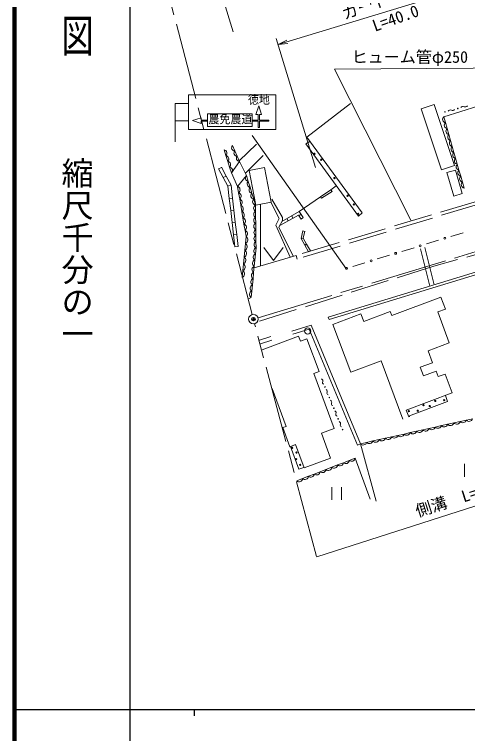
# Model space of a CAD drawing. Units: millimetres, scale not verified. Extents: x 40000 to 680000, y 20000 to 380000.
# Drawn here: x 40000 to 110589, y 201240 to 313221 of the extents above; entities that cross this region are included whole.
import ezdxf
from ezdxf.enums import TextEntityAlignment as Align

# ---------------------------------------------------------------- set-up
doc = ezdxf.new("R2010")
doc.units = ezdxf.units.MM
doc.header["$LTSCALE"] = 1000
doc.header["$PDMODE"] = 32
doc.header["$PDSIZE"] = 500
doc.linetypes.add('CHAIN', pattern=[18.5, 12, -1.5, 3.5, -1.5])
doc.linetypes.add('DASHED', pattern=[7.5, 6, -1.5])
for name, color, linetype, lineweight in [('M-BGD', 7, 'Continuous', 13), ('M-BGD-EXST', 7, 'Continuous', 13), ('M-BMK', 2, 'CHAIN', 13), ('M-BMK-SRVR', 3, 'Continuous', 13), ('M-STR-HTXT', 7, 'Continuous', 13), ('M-STR-STRC', 7, 'Continuous', 13), ('M-TTL', 2, 'Continuous', 140), ('M-TTL-BAND', 7, 'Continuous', 25)]:
    doc.layers.add(name, color=color, linetype=linetype, lineweight=lineweight)
doc.layers.add('M-OTRS', color=6, linetype='Continuous')
doc.styles.add('@ＭＳ ゴシック', font='')
doc.styles.add('ＭＳ ゴシック', font='')
doc.styles.get('@ＭＳ ゴシック').set_extended_font_data('@MS Gothic')
doc.styles.get('ＭＳ ゴシック').set_extended_font_data('MS Gothic')

msp = doc.modelspace()

# ---------------------------------------------------------------- linework, layer by layer
at = {"layer": 'M-BGD'}
for p, q in [((105369, 299174), (103349, 298500)), ((108530, 289708), (105369, 299174)), ((103349, 298500), (106509, 289033)), ((106870, 297280), (112167, 298915)), ((107129, 296365), (106865, 297291)), ((107394, 295439), (107129, 296365)), ((107658, 294513), (107394, 295439)), ((107923, 293587), (107658, 294513)), ((108188, 292662), (107923, 293587)), ((73967, 292782), (74333, 291966)), ((77730, 293022), (75022, 290429)), ((108452, 291736), (108188, 292662)), ((72939, 291226), (72649, 292118)), ((73229, 290335), (72939, 291226)), ((74333, 291966), (74698, 291151)), ((74698, 291151), (75064, 290335)), ((78751, 291243), (75979, 288497)), ((108717, 290810), (108452, 291736)), ((73519, 289444), (73229, 290335)), ((73815, 288541), (75070, 290324)), ((108981, 289884), (108717, 290810)), ((72533, 287817), (71809, 289175)), ((71815, 289164), (72256, 289399)), ((72974, 288053), (72250, 289410)), ((73809, 288552), (73519, 289444)), ((78975, 289369), (76559, 288908)), ((80004, 283976), (78975, 289369)), ((106509, 289033), (108530, 289708)), ((108682, 288985), (107340, 288589)), ((109758, 285341), (108682, 288985)), ((109246, 288958), (108981, 289884)), ((109510, 288032), (109246, 288958)), ((72974, 288053), (72533, 287817)), ((73256, 286460), (72533, 287817)), ((72974, 288053), (73742, 286612)), ((76151, 288152), (76431, 287226)), ((76559, 288908), (77588, 283515)), ((107340, 288589), (108416, 284944)), ((109775, 287106), (109510, 288032)), ((73697, 286695), (73256, 286460)), ((76431, 287226), (76712, 286299)), ((110040, 286180), (109775, 287106)), ((73474, 284574), (73256, 286460)), ((73971, 284632), (73742, 286612)), ((74925, 285456), (74758, 286432)), ((76712, 286299), (76992, 285373)), ((87687, 284840), (89309, 285915)), ((87852, 284590), (89475, 285665)), ((89309, 285915), (90125, 286545)), ((89309, 285915), (89475, 285665)), ((73971, 284632), (73474, 284574)), ((73692, 282689), (73474, 284574)), ((74188, 282746), (73971, 284632)), ((75091, 284479), (74925, 285456)), ((75258, 283503), (75091, 284479)), ((76992, 285373), (77273, 284447)), ((77273, 284447), (77553, 283521)), ((87687, 284840), (87852, 284590)), ((108416, 284944), (109758, 285341)), ((75425, 282526), (75258, 283503)), ((77553, 283521), (77565, 282575)), ((77588, 283515), (80004, 283976)), ((78306, 274023), (78337, 283658)), ((74188, 282746), (73692, 282689)), ((73910, 280803), (73692, 282689)), ((74406, 280860), (74188, 282746)), ((75591, 281550), (75425, 282526)), ((77565, 282575), (77576, 281629)), ((75758, 280573), (75591, 281550)), ((77576, 281629), (77587, 280683)), ((82651, 281088), (82455, 281437)), ((83381, 281497), (83186, 281846)), ((84649, 282096), (84318, 281872)), ((85001, 281578), (84670, 281353)), ((74406, 280860), (73910, 280803)), ((74127, 278917), (73910, 280803)), ((74624, 278974), (74406, 280860)), ((75924, 279596), (75758, 280573)), ((77587, 280683), (77599, 279737)), ((74624, 278974), (74127, 278917)), ((74345, 277031), (74127, 278917)), ((74842, 277089), (74624, 278974)), ((76091, 278620), (75924, 279596)), ((77599, 279737), (77610, 278791)), ((84665, 278335), (84932, 279516)), ((84938, 279505), (85230, 279439)), ((85225, 279450), (84983, 278382)), ((88888, 266079), (131878, 279203)), ((109905, 279233), (107992, 278648)), ((75990, 277560), (76091, 278620)), ((77610, 278791), (77621, 277845)), ((77621, 277845), (77633, 276898)), ((84983, 278382), (84665, 278335)), ((85248, 277305), (84665, 278335)), ((85509, 277453), (84983, 278382)), ((89004, 265696), (131854, 278777)), ((106079, 278064), (104167, 277480)), ((74842, 277089), (74345, 277031)), ((75889, 276501), (75990, 277560)), ((77633, 276898), (77539, 275933)), ((85509, 277453), (85248, 277305)), ((85832, 276274), (85248, 277305)), ((86093, 276422), (85509, 277453)), ((102254, 276896), (100341, 276311)), ((75788, 275442), (75889, 276501)), ((77358, 273736), (83872, 275688)), ((77539, 275933), (77446, 274967)), ((86093, 276422), (85832, 276274)), ((98428, 275727), (96516, 275143)), ((75587, 273323), (75688, 274382)), ((75688, 274382), (75788, 275442)), ((77446, 274967), (77352, 274002)), ((94603, 274559), (92690, 273974)), ((75486, 272263), (75587, 273323)), ((77352, 274002), (77259, 273036)), ((77259, 273036), (77165, 272070)), ((77072, 271105), (76978, 270139)), ((77165, 272070), (77072, 271105)), ((76978, 270139), (76885, 269174)), ((76891, 269162), (76380, 268877)), ((98775, 266321), (106441, 269206)), ((106441, 269206), (107141, 267345)), ((93970, 266584), (89592, 264937)), ((93970, 266583), (94412, 265407)), ((94412, 265407), (98535, 266958)), ((98535, 266958), (98775, 266321)), ((107141, 267345), (105925, 266887)), ((105925, 266887), (107738, 262068)), ((88888, 266079), (89004, 265696)), ((89592, 264937), (92389, 257504)), ((78186, 262505), (79947, 263079)), ((78357, 261949), (80110, 262492)), ((78575, 261012), (84254, 263111)), ((84254, 263111), (84538, 262341)), ((84538, 262341), (85563, 262720)), ((85563, 262720), (87454, 257603)), ((107738, 262068), (104435, 260825)), ((104435, 260825), (105127, 258988)), ((92389, 257504), (97102, 259278)), ((100514, 250212), (97102, 259278)), ((105127, 258988), (103223, 258271)), ((87454, 257603), (86650, 257305)), ((103223, 258271), (103718, 256955)), ((103718, 256955), (105682, 257694)), ((105682, 257694), (106011, 256820)), ((86650, 257305), (89807, 248764)), ((106011, 256820), (107074, 257220)), ((107074, 257220), (108177, 254290)), ((82339, 249080), (80159, 254979)), ((108177, 254290), (101037, 251603)), ((107127, 253895), (107478, 252963)), ((101387, 250671), (107478, 252963)), ((101037, 251603), (101430, 250557)), ((101566, 250608), (101430, 250557)), ((108453, 249622), (109424, 249839)), ((109424, 249839), (110394, 250056)), ((110394, 250056), (111365, 250273)), ((81791, 248878), (82339, 249080)), ((82889, 245908), (81791, 248878)), ((89807, 248764), (87814, 248028)), ((103601, 248538), (104571, 248755)), ((104571, 248755), (105542, 248972)), ((105542, 248972), (106512, 249189)), ((106512, 249189), (107483, 249406)), ((107483, 249406), (108453, 249622)), ((87814, 248028), (89253, 244135)), ((98748, 247453), (99718, 247670)), ((99718, 247670), (100689, 247887)), ((100689, 247887), (101659, 248104)), ((101659, 248104), (102630, 248321)), ((102630, 248321), (103601, 248538)), ((93895, 246369), (94866, 246586)), ((94866, 246586), (95836, 246803)), ((95836, 246803), (96807, 247019)), ((96807, 247019), (97777, 247236)), ((97777, 247236), (98748, 247453)), ((83775, 246235), (82889, 245908)), ((83007, 245951), (84323, 242391)), ((85116, 242606), (83775, 246235)), ((93901, 246357), (93440, 246165)), ((93901, 246357), (96324, 237421)), ((89253, 244135), (85116, 242606)), ((92162, 243779), (93071, 244133)), ((93077, 244122), (95406, 237746)), ((89435, 242716), (90344, 243070)), ((90344, 243070), (91253, 243424)), ((91253, 243424), (92162, 243779)), ((85090, 242675), (84323, 242391)), ((86708, 241653), (87617, 242007)), ((87617, 242007), (88526, 242362)), ((88526, 242362), (89435, 242716)), ((83980, 240590), (84890, 240945)), ((84890, 240945), (85799, 241299)), ((85799, 241299), (86708, 241653))]:
    msp.add_line(p, q, dxfattribs=at)
at = {"layer": 'M-BGD', "linetype": 'DASHED'}
for p, q in [((84368, 282509), (87687, 284840)), ((112130, 284158), (83872, 275688)), ((112273, 283679), (84041, 275123)), ((104683, 270901), (103198, 276926)), ((105353, 271105), (103877, 277094)), ((83872, 275688), (84041, 275123))]:
    msp.add_line(p, q, dxfattribs=at)
at = {"layer": 'M-BGD'}
for points in [[(92356, 299330), (85522, 294087), (94160, 282319), (93577, 281803), (85395, 293042), (85994, 293444)], [(75070, 290324), (76156, 288140), (74764, 286421), (73815, 288541)], [(83415, 275592), (81182, 280070), (81738, 281121), (81733, 281598), (80100, 284457)], [(79915, 283959), (81217, 281465), (80697, 280411), (82960, 275420)], [(81673, 280998), (84368, 282509), (85001, 281578)], [(81328, 280346), (84244, 281981), (84670, 281353)], [(83201, 263902), (86200, 264831), (93901, 246357)], [(83349, 263424), (85913, 264219), (93440, 246165)]]:
    msp.add_lwpolyline(points, dxfattribs=at)
at = {"layer": 'M-BGD', "linetype": 'DASHED'}
msp.add_lwpolyline([(153605, 282286), (130687, 281029), (105341, 274024), (77837, 265339)], dxfattribs=at)
at = {"layer": 'M-BGD'}
for centre, radius in [((107067, 298027), 50), ((109055, 298572), 50), ((86723, 291531), 100), ((87795, 290586), 100), ((89846, 287730), 100), ((91900, 284989), 100), ((92862, 283632), 100), ((93529, 282173), 100), ((107036, 278356), 150), ((103210, 277188), 150), ((99385, 276019), 150), ((95559, 274851), 150), ((91734, 273682), 150), ((88363, 255211), 50), ((89053, 253551), 50), ((105545, 253030), 100), ((106949, 253154), 100), ((103711, 252393), 100), ((104691, 252237), 100), ((89744, 251891), 50), ((101447, 251445), 100), ((102813, 251507), 100), ((90434, 250231), 50), ((91124, 248571), 50), ((83254, 245749), 100), ((83935, 244997), 100), ((83890, 243969), 100), ((84488, 243088), 100)]:
    msp.add_circle(centre, radius, dxfattribs=at)
for centre, radius, start, end in [((107887, 297960), 382, 62.90243, 147.75154), ((108235, 298640), 382, 242.90149, 327.75307), ((109875, 298504), 382, 62.90243, 147.75154), ((110223, 299184), 382, 242.90149, 327.75307), ((107224, 296893), 536, 132.09766, 259.79689), ((107489, 295967), 536, 132.09862, 259.7974), ((107753, 295041), 536, 132.09766, 259.79689), ((108018, 294115), 536, 132.09707, 259.7978), ((108283, 293189), 536, 132.0992, 259.79649), ((74317, 292449), 483, 136.40446, 271.88561), ((108547, 292264), 536, 132.09707, 259.7978), ((72588, 291605), 516, 312.77811, 83.27564), ((72878, 290714), 516, 312.77757, 83.27618), ((74683, 291633), 483, 136.40618, 271.88559), ((75048, 290818), 483, 136.4061, 271.88514), ((108812, 291338), 536, 132.09766, 259.79689), ((73168, 289822), 516, 312.7775, 83.27741), ((109076, 290412), 536, 132.09862, 259.7974), ((73458, 288931), 516, 312.7775, 83.27663), ((109341, 289486), 536, 132.09766, 259.79689), ((109605, 288560), 536, 132.09707, 259.7978), ((76521, 287758), 540, 133.25213, 260.45748), ((109870, 287634), 536, 132.0992, 259.79649), ((76801, 286832), 540, 133.25222, 260.45705), ((110135, 286708), 536, 132.09766, 259.79689), ((74586, 285901), 559, 307.27708, 72.08247), ((77082, 285906), 540, 133.25213, 260.45748), ((74753, 284924), 559, 307.27681, 72.08293), ((74919, 283947), 559, 307.27587, 72.08253), ((77362, 284980), 540, 133.25222, 260.45705), ((77643, 284054), 540, 133.25213, 260.45748), ((75086, 282971), 559, 307.2757, 72.08385), ((77782, 283051), 523, 115.92515, 245.44343), ((75253, 281994), 559, 307.27708, 72.08247), ((77793, 282105), 523, 115.92492, 245.44487), ((75419, 281018), 559, 307.27559, 72.08282), ((77805, 281159), 523, 115.92345, 245.44514), ((75586, 280041), 559, 307.27541, 72.08413), ((77816, 280212), 523, 115.92345, 245.44514), ((75752, 279065), 559, 307.27708, 72.08247), ((77827, 279266), 523, 115.9229, 245.4457), ((75720, 278121), 622, 295.73977, 53.39145), ((77839, 278320), 523, 115.92343, 245.44516), ((77850, 277374), 523, 115.92345, 245.44514), ((75619, 277061), 622, 295.74021, 53.39112), ((77827, 276392), 542, 111.0009, 237.94367), ((75518, 276002), 622, 295.73977, 53.39145), ((77733, 275427), 542, 111.00179, 237.94384), ((75317, 273883), 622, 295.73977, 53.39145), ((75418, 274942), 622, 295.74021, 53.39112), ((77640, 274461), 542, 111.0009, 237.94367), ((75216, 272823), 622, 295.73858, 53.39274), ((77546, 273495), 542, 111.0009, 237.94367), ((77453, 272530), 542, 111.00179, 237.94384), ((77266, 270599), 542, 111.0004, 237.94406), ((77360, 271564), 542, 111.0009, 237.94367), ((77173, 269633), 542, 111.00229, 237.94346), ((87745, 256171), 302, 334.59543, 70.54858), ((88292, 255911), 302, 154.59107, 250.55197), ((88435, 254511), 302, 334.59543, 70.54858), ((88982, 254251), 302, 154.595, 250.54804), ((89125, 252851), 302, 334.5915, 70.55251), ((89672, 252591), 302, 154.59379, 250.55022), ((89815, 251191), 302, 334.59543, 70.54858), ((90362, 250931), 302, 154.58986, 250.55415), ((90505, 249531), 302, 334.59379, 70.55022), ((108881, 249987), 562, 220.38989, 344.80733), ((109852, 250204), 562, 220.39158, 344.80652), ((110822, 250420), 562, 220.38974, 344.8086), ((91052, 249271), 302, 154.58986, 250.55415), ((104029, 248902), 562, 220.38974, 344.8086), ((104999, 249119), 562, 220.39008, 344.80689), ((105970, 249336), 562, 220.39139, 344.80695), ((106940, 249553), 562, 220.38993, 344.80816), ((107911, 249770), 562, 220.38993, 344.80816), ((99176, 247817), 562, 220.38974, 344.8086), ((100147, 248034), 562, 220.39008, 344.80689), ((101117, 248251), 562, 220.39139, 344.80695), ((102088, 248468), 562, 220.38993, 344.80816), ((103058, 248685), 562, 220.38993, 344.80816), ((94323, 246733), 562, 220.38974, 344.8086), ((95294, 246950), 562, 220.38993, 344.80816), ((96264, 247167), 562, 220.39008, 344.80689), ((97235, 247384), 562, 220.39139, 344.80695), ((98206, 247601), 562, 220.38993, 344.80816), ((92527, 244186), 547, 228.11152, 354.47274), ((89800, 243123), 547, 228.10993, 354.47433), ((90709, 243477), 547, 228.10999, 354.47318), ((91618, 243831), 547, 228.11152, 354.47274), ((87073, 242060), 547, 228.11152, 354.47274), ((87982, 242414), 547, 228.11152, 354.47274), ((88891, 242769), 547, 228.10993, 354.47433), ((84345, 240997), 547, 228.1109, 354.47336), ((85255, 241351), 547, 228.1109, 354.47336), ((86164, 241706), 547, 228.11152, 354.47274)]:
    msp.add_arc(centre, radius, start, end, dxfattribs=at)
at = {"layer": 'M-BGD-EXST'}
for p, q in [((78845, 276905), (80345, 274905)), ((80345, 274905), (81845, 276905)), ((110116, 243230), (110116, 241230)), ((89464, 239616), (89464, 237616)), ((90964, 239616), (90964, 237616))]:
    msp.add_line(p, q, dxfattribs=at)
msp.add_circle((85675, 263922), 500, dxfattribs=at)
at = {"layer": 'M-BMK'}
for p, q in [((60553, 329622), (77038, 266502)), ((77945, 265994), (172027, 294539)), ((87028, 228831), (77420, 265051))]:
    msp.add_line(p, q, dxfattribs=at)
at = {"layer": 'M-BMK-SRVR'}
msp.add_circle((77227, 265776), 750, dxfattribs=at)
at = {"layer": 'M-OTRS'}
msp.add_point((77227, 265776), dxfattribs=at)
at = {"layer": 'M-STR-HTXT'}
for p, q in [((74079, 310502), (69439, 325814)), ((81078, 308514), (118392, 319911)), ((86920, 289386), (80786, 309470)), ((81078, 308514), (82439, 309191)), ((81078, 308514), (82585, 308713)), ((87084, 228784), (128870, 242135))]:
    msp.add_line(p, q, dxfattribs=at)
msp.add_lwpolyline([(101728, 281186), (89839, 304694), (133059, 305000)], dxfattribs=at)
at = {"layer": 'M-STR-STRC'}
for p, q in [((80702, 300714), (67135, 300714)), ((67135, 300714), (67135, 295297)), ((80702, 295297), (80702, 300714)), ((67135, 299360), (65020, 299360)), ((65020, 299360), (65020, 293394)), ((78070, 298960), (77629, 297615)), ((78070, 298960), (78512, 297615)), ((67739, 296677), (69083, 297118)), ((69083, 297118), (69083, 296777)), ((70082, 296777), (69083, 296777)), ((70082, 297729), (70082, 295747)), ((77017, 297729), (70082, 297729)), ((77017, 297729), (77017, 295747)), ((77989, 296777), (77017, 296777)), ((77989, 297615), (77629, 297615)), ((77989, 296777), (77989, 297615)), ((78512, 297615), (78189, 297615)), ((78189, 296777), (78189, 297615)), ((79631, 296777), (78189, 296777)), ((79631, 296777), (79631, 296577)), ((67135, 296651), (65020, 296651)), ((67739, 296677), (69083, 296236)), ((69083, 296577), (69083, 296236)), ((70082, 296577), (69083, 296577)), ((77017, 295747), (70082, 295747)), ((77989, 296577), (77017, 296577)), ((77989, 295634), (77989, 296577)), ((78189, 295634), (77989, 295634)), ((79631, 296577), (78189, 296577)), ((78189, 295634), (78189, 296577)), ((67135, 295297), (80702, 295297)), ((91734, 273532), (77015, 294347))]:
    msp.add_line(p, q, dxfattribs=at)
at = {"layer": 'M-TTL'}
msp.add_line((40000, 380000), (40000, 20000), dxfattribs=at)
at = {"layer": 'M-TTL-BAND'}
for p, q in [((58000, 370000), (58000, 20000)), ((40000, 205000), (579000, 205000)), ((68000, 205000), (68000, 204000))]:
    msp.add_line(p, q, dxfattribs=at)

# ---------------------------------------------------------------- texts
at = {"layer": 'M-STR-HTXT', "style": 'ＭＳ ゴシック'}
for s, p in [('ガードパイプ', (90814, 314116)), ('L=40.0', (95537, 312236))]:
    msp.add_text(s, height=1833, rotation=19.649, dxfattribs=at).set_placement(p, align=Align.TOP_LEFT)
msp.add_text('ヒューム管φ250 L=7.1', height=1833, dxfattribs=at).set_placement((105330, 306593), align=Align.MIDDLE_CENTER)
msp.add_text('側溝\u3000L=56.0', height=1833, rotation=17.596, dxfattribs=at).set_placement((109681, 238094), align=Align.MIDDLE_CENTER)
at = {"layer": 'M-STR-STRC', "style": 'ＭＳ ゴシック', "width": 0.95}
for s, p in [('徳地', (78089, 298888)), ('農免農道', (73639, 295854))]:
    msp.add_text(s, height=1320, dxfattribs=at).set_placement(p, align=Align.BOTTOM_CENTER)
at = {"layer": 'M-TTL-BAND', "style": '@ＭＳ ゴシック', "width": 1.4}
msp.add_text('平  面  図', height=3666, rotation=270, dxfattribs=at).set_placement((49777, 306475), align=Align.MIDDLE_RIGHT)
at = {"layer": 'M-TTL-BAND', "style": '@ＭＳ ゴシック'}
msp.add_text('縮尺千分の一', height=3666, rotation=270, dxfattribs=at).set_placement((49777, 261030), align=Align.MIDDLE_RIGHT)

doc.saveas('drawing.dxf')
